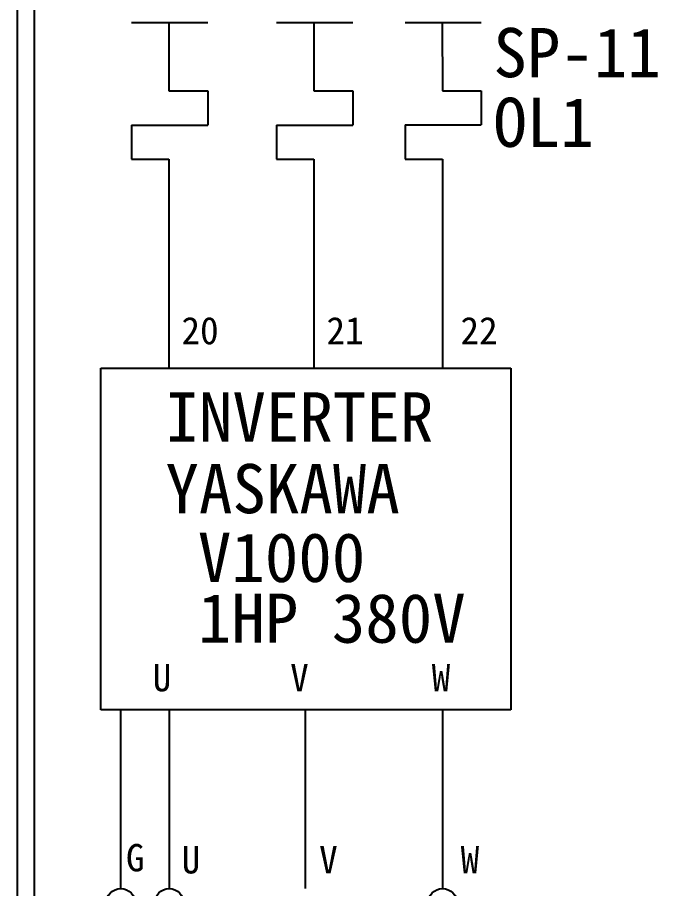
# Model space of a CAD drawing. Extents: x 10 to 297, y 3 to 207.
# Drawn here: x 10 to 56.8, y 57.4 to 121.1 of the extents above; entities that cross this region are included whole.
import ezdxf

# ---------------------------------------------------------------- set-up
doc = ezdxf.new("R2010")
doc.units = 0
doc.layers.get('0').update_dxf_attribs({"linetype": 'CONTINUOUS'})
doc.layers.add('圖框層', color=7, linetype='CONTINUOUS')
doc.layers.add('標尺寸層', color=3, linetype='CONTINUOUS')
doc.styles.add('STSL', font='KAIU.TTF')

msp = doc.modelspace()

# ---------------------------------------------------------------- linework, layer by layer
for p, q in [((41.08, 120.701), (41.081, 115.708)), ((41.093, 70.429), (41.098, 57.361))]:
    msp.add_line(p, q)
for centre in [(17.557, 56.29), (21.098, 56.29), (41.098, 56.29)]:
    msp.add_circle(centre, 1.071)
at = {"layer": '圖框層', "color": 7}
for p, q in [((10, 3), (10, 206.969)), ((11.25, 4.25), (11.25, 205.719))]:
    msp.add_line(p, q, dxfattribs=at)
at = {"layer": '標尺寸層', "color": 7}
for p, q in [((18.351, 120.701), (23.919, 120.701)), ((21.08, 120.701), (21.081, 115.701)), ((28.959, 120.697), (34.526, 120.697)), ((31.687, 120.697), (31.689, 115.697)), ((38.351, 120.701), (43.919, 120.701)), ((21.081, 115.701), (23.919, 115.701)), ((23.919, 115.701), (23.919, 113.201)), ((31.689, 115.697), (34.526, 115.697)), ((34.526, 115.697), (34.526, 113.197)), ((41.081, 115.708), (43.919, 115.708)), ((43.919, 115.708), (43.919, 113.208)), ((18.351, 113.201), (23.919, 113.201)), ((18.351, 113.201), (18.351, 110.701)), ((28.959, 113.197), (34.526, 113.197)), ((28.959, 113.197), (28.959, 110.697)), ((38.351, 113.208), (43.919, 113.208)), ((38.351, 113.208), (38.351, 110.708)), ((18.351, 110.701), (21.083, 110.701)), ((21.083, 110.701), (21.086, 95.424)), ((28.959, 110.697), (31.69, 110.697)), ((31.69, 110.697), (31.693, 95.42)), ((38.351, 110.708), (41.083, 110.708)), ((41.083, 110.708), (41.088, 95.431)), ((16.092, 95.422), (41.083, 95.431)), ((16.092, 70.422), (16.092, 95.422)), ((41.083, 95.431), (46.083, 95.431)), ((46.083, 95.431), (46.083, 70.431)), ((21.092, 70.422), (16.092, 70.422)), ((17.557, 57.361), (17.557, 70.422)), ((46.083, 70.431), (21.092, 70.422)), ((21.093, 70.422), (21.098, 57.361)), ((31.083, 57.357), (31.078, 70.426))]:
    msp.add_line(p, q, dxfattribs=at)

# ---------------------------------------------------------------- texts
at = {"layer": '圖框層', "color": 4, "style": 'STSL'}
for s, height, p in [('SP-11', 3.6, (44.814, 116.705)), ('OL1', 3.6, (44.814, 111.605)), ('20', 2, (21.999, 97.171)), ('21', 2, (32.606, 97.167)), ('22', 2, (42.407, 97.171)), ('INVERTER', 3.6, (20.828, 90.057)), ('YASKAWA', 3.6, (20.828, 84.815)), ('V1000', 3.6, (23.199, 79.781)), ('1HP 380V', 3.6, (23.199, 75.338)), ('U', 2, (19.893, 71.792)), ('V', 2, (29.949, 71.792)), ('W', 2, (40.301, 71.792)), ('G', 2, (17.938, 58.621)), ('U', 2, (22.012, 58.468)), ('V', 2, (32.068, 58.468)), ('W', 2, (42.42, 58.468))]:
    msp.add_text(s, height=height, dxfattribs=at).set_placement(p)

doc.saveas('drawing.dxf')
